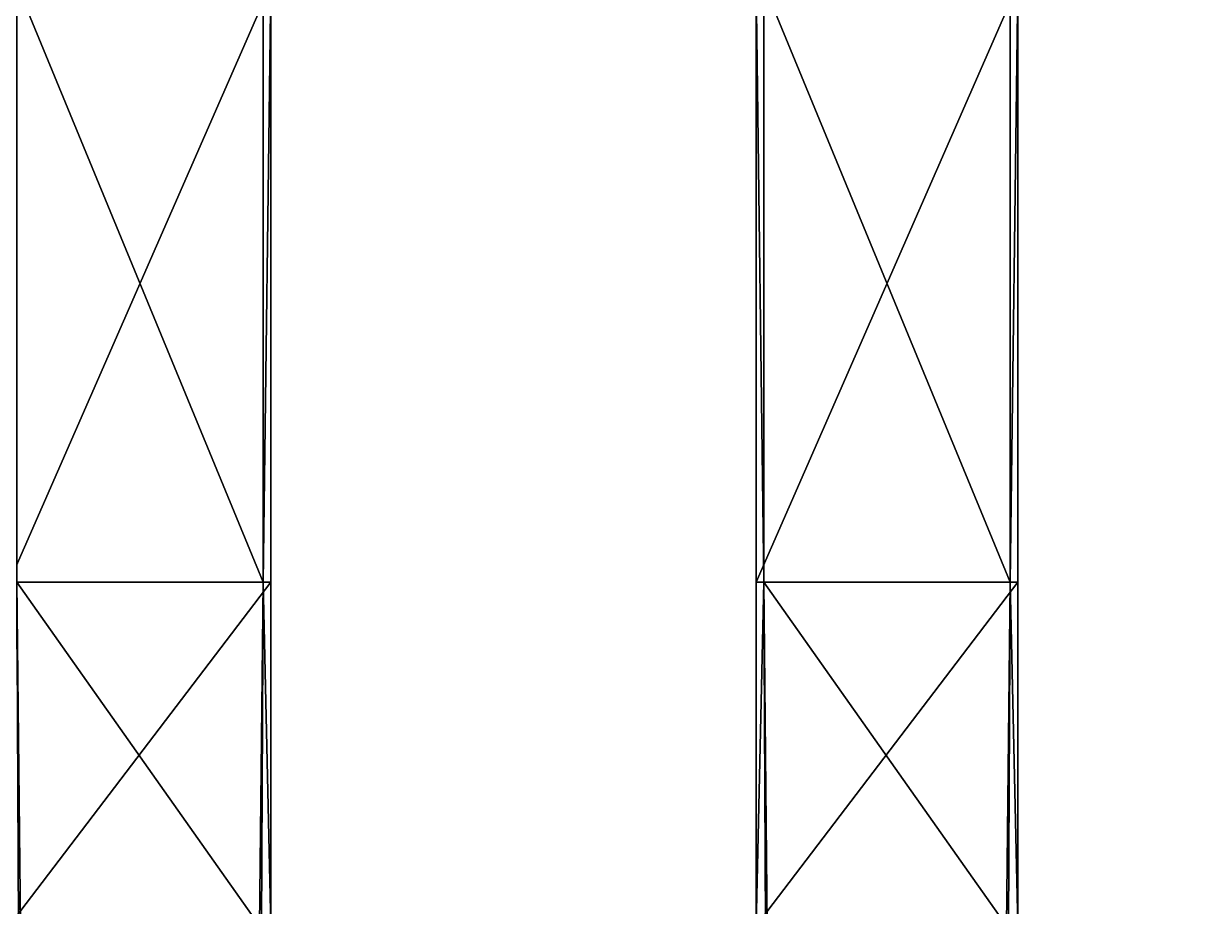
# Model space of a CAD drawing. Header units: millimetres. Extents: x -13000 to 13000, y -1300 to 1300.
# Drawn here: x 10672 to 11451, y -617 to -26 of the extents above; entities that cross this region are included whole.
import ezdxf

# ---------------------------------------------------------------- set-up
doc = ezdxf.new("R2010")
doc.units = ezdxf.units.MM
doc.layers.add('Rails', color=7, linetype='Continuous', true_color=0x068706)

msp = doc.modelspace()

# ---------------------------------------------------------------- meshes
at = {"layer": 'Rails', "color": 201, "true_color": 0xd59ae5}
mesh = msp.add_polyface(dxfattribs=at)
corners = [(11162.4, 0, -50.05), (11162.4, -400, -50.05), (11167.59, -400, 89.95), (11167.59, 0, 89.95), (11162.4, -630, -50.05), (11168.75, -630, 109.95), (11169.9, -630, 129.95), (11332.4, -400, 89.95), (11332.4, 0, 89.95), (11337.59, 0, -50.05), (11337.59, -400, -50.05), (11331.25, -965, 109.95), (11331.25, -630, 109.95), (11330.09, -630, 129.95), (10832.4, -400, 89.95), (10837.59, -400, -50.05), (10837.59, 0, -50.05), (10832.4, 0, 89.95), (10831.25, -630, 109.95), (10837.59, -630, -50.05), (10830.09, -630, 129.95), (10667.59, -400, 89.95), (10667.59, 0, 89.95), (10662.4, 0, -50.05), (10662.4, -630, -50.05), (10668.75, -630, 109.95), (10669.9, -630, 129.95), (10662.4, -400, -50.05), (10831.25, -965, 109.95)]
mesh.append_faces([[corners[k] for k in face] for face in [(6, 2, 5), (18, 14, 20), (26, 21, 25)]], dxfattribs={"color": 201})
mesh.append_faces([[corners[k] for k in face] for face in [(0, 1, 2), (2, 3, 0), (4, 5, 2), (2, 1, 4), (3, 2, 7), (7, 8, 3), (1, 0, 9), (9, 10, 1), (11, 12, 5), (4, 1, 10), (2, 6, 13), (13, 7, 2), (6, 5, 12), (12, 13, 6), (14, 15, 16), (16, 17, 14), (14, 18, 19), (19, 15, 14), (21, 22, 23), (24, 25, 21), (22, 21, 14), (14, 17, 22), (27, 23, 16), (16, 15, 27), (28, 18, 25), (24, 27, 15), (15, 19, 24), (21, 26, 20), (20, 14, 21), (26, 25, 18), (18, 20, 26)]], dxfattribs={"vtx2": -1, "color": 201})
mesh = msp.add_polyface(dxfattribs=at)
corners = [(12162.4, 0, -50.05), (12162.4, -400, -50.05), (12167.59, -400, 89.95), (12167.59, 0, 89.95), (12162.4, -630, -50.05), (12168.75, -630, 109.95), (12169.9, -630, 129.95), (12337.59, 0, -50.05), (12337.59, -400, -50.05), (11832.4, -400, 89.95), (11837.59, -400, -50.05), (11837.59, 0, -50.05), (11832.4, 0, 89.95), (11831.25, -630, 109.95), (11837.59, -630, -50.05), (11830.09, -630, 129.95), (11662.4, 0, -50.05), (11662.4, -400, -50.05), (11667.59, -400, 89.95), (11667.59, 0, 89.95), (11662.4, -630, -50.05), (11668.75, -630, 109.95), (11669.9, -630, 129.95), (11831.25, -965, 109.95), (11332.4, -400, 89.95), (11337.59, -400, -50.05), (11337.59, 0, -50.05), (11332.4, 0, 89.95), (11331.25, -630, 109.95), (11337.59, -630, -50.05), (11330.09, -630, 129.95), (11162.4, -630, -50.05)]
mesh.append_faces([[corners[k] for k in face] for face in [(6, 2, 5), (13, 9, 15), (22, 18, 21), (28, 24, 30)]], dxfattribs={"color": 201})
mesh.append_faces([[corners[k] for k in face] for face in [(0, 1, 2), (2, 3, 0), (4, 5, 2), (2, 1, 4), (1, 0, 7), (4, 1, 8), (9, 10, 11), (11, 12, 9), (9, 13, 14), (14, 10, 9), (16, 17, 18), (18, 19, 16), (20, 21, 18), (18, 17, 20), (19, 18, 9), (9, 12, 19), (17, 16, 11), (11, 10, 17), (23, 13, 21), (20, 17, 10), (10, 14, 20), (18, 22, 15), (15, 9, 18), (22, 21, 13), (13, 15, 22), (24, 25, 26), (26, 27, 24), (24, 28, 29), (29, 25, 24), (25, 29, 31)]], dxfattribs={"vtx2": -1, "color": 201})

doc.saveas('drawing.dxf')
